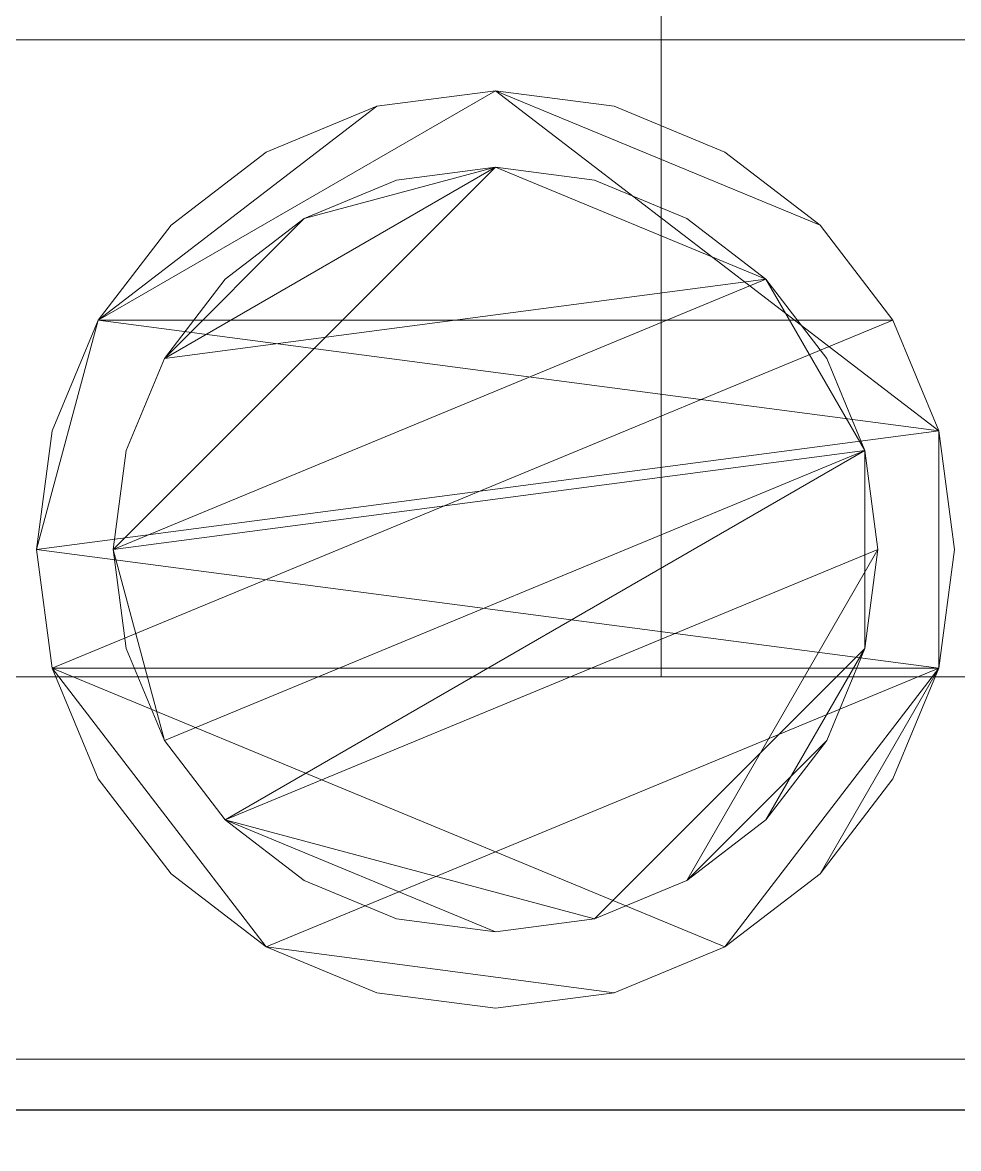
# Model space of a CAD drawing. Extents: x -225 to 1905, y -1183 to 75.
# Drawn here: x 511.95 to 548.66, y -738.5 to -694.32 of the extents above; entities that cross this region are included whole.
import ezdxf

# ---------------------------------------------------------------- set-up
doc = ezdxf.new("R2010")
doc.units = 0
for name, color, linetype in [('IQ_200_3D', 1, 'Continuous'), ('IQ_204_2D', 7, 'Continuous'), ('IQ_204_3D', 7, 'Continuous')]:
    doc.layers.add(name, color=color, linetype=linetype)

# ---------------------------------------------------------------- blocks, each defined once
blk = doc.blocks.new('NMPWDRE5_INT')
at = {"layer": 'IQ_204_2D'}
blk.add_line((557, -737), (3, -737), dxfattribs=at)
at = {"layer": 'IQ_200_3D', "lineweight": 9}
mesh = blk.add_polyface(dxfattribs=at)
corners = [(560, -737, 1493), (0, -737, 1493), (0, -5, 1493), (560, -5, 1493)]
mesh.append_faces([[corners[k] for k in face] for face in [(0, 1, 2, 3)]])
mesh = blk.add_polyface(dxfattribs=at)
corners = [(560, -5, 1785), (0, -5, 1785), (0, -737, 1785), (560, -737, 1785)]
mesh.append_faces([[corners[k] for k in face] for face in [(0, 1, 2, 3)]])
mesh = blk.add_polyface(dxfattribs=at)
corners = [(3, -737, 1493), (557, -737, 1493), (557, -5, 1493), (3, -5, 1493)]
mesh.append_faces([[corners[k] for k in face] for face in [(0, 1, 2, 3)]])
mesh = blk.add_polyface(dxfattribs=at)
corners = [(3, -77, 150), (557, -77, 150), (557, -737, 150), (3, -737, 150)]
mesh.append_faces([[corners[k] for k in face] for face in [(0, 1, 2, 3)]])
mesh = blk.add_polyface(dxfattribs=at)
corners = [(3, -720, 710), (557, -720, 710), (557, -80, 710), (3, -80, 710)]
mesh.append_faces([[corners[k] for k in face] for face in [(0, 1, 2, 3)]])
mesh = blk.add_polyface(dxfattribs=at)
corners = [(3, -80, 1443), (557, -80, 1443), (557, -720, 1443), (3, -720, 1443)]
mesh.append_faces([[corners[k] for k in face] for face in [(0, 1, 2, 3)]])
mesh = blk.add_polyface(dxfattribs=at)
corners = [(3, -720, 1443), (557, -720, 1443), (557, -720, 710), (3, -720, 710)]
mesh.append_faces([[corners[k] for k in face] for face in [(0, 1, 2, 3)]])
mesh = blk.add_polyface(dxfattribs=at)
corners = [(560, -737, 1785), (0, -737, 1785), (0, -737, 1493), (560, -737, 1493)]
mesh.append_faces([[corners[k] for k in face] for face in [(0, 1, 2, 3)]])
mesh = blk.add_polyface(dxfattribs=at)
corners = [(3, -737, 150), (557, -737, 150), (557, -737, 1493), (3, -737, 1493)]
mesh.append_faces([[corners[k] for k in face] for face in [(0, 1, 2, 3)]])
mesh = blk.add_polyface(dxfattribs=at)
corners = [(558, -794.5, 188), (4, -794.5, 188), (4, -737, 188), (558, -737, 188)]
mesh.append_faces([[corners[k] for k in face] for face in [(0, 1, 2, 3)]])
mesh = blk.add_polyface(dxfattribs=at)
corners = [(558, -737, 188), (4, -737, 188), (4, -737, 758.131), (558, -737, 758.131)]
mesh.append_faces([[corners[k] for k in face] for face in [(0, 1, 2, 3)]])
mesh = blk.add_polyface(dxfattribs=at)
corners = [(558, -737, 758.131), (4, -737, 758.131), (4, -793.853, 774.035), (558, -793.853, 774.035)]
mesh.append_faces([[corners[k] for k in face] for face in [(0, 1, 2, 3)]])
at = {"layer": 'IQ_204_3D', "lineweight": 9}
mesh = blk.add_polyface(dxfattribs=at)
corners = [(537, -720, 956.99), (537, -720, 879.81), (537, -671.945, 907.554), (537, -671.945, 908.4), (537, -669.718, 908.651), (537, -667.605, 909.391), (537, -665.71, 910.582), (537, -664.127, 912.164), (537, -662.936, 914.06), (537, -662.196, 916.172), (537, -661.945, 918.4), (537, -662.286, 920.988), (537, -663.285, 923.4), (537, -664.874, 925.471), (537, -666.945, 927.06), (537, -669.357, 928.059), (537, -671.945, 928.4), (537, -671.945, 929.245), (537, -100, 956.99), (537, -148.055, 929.245), (537, -148.055, 928.4), (537, -150.282, 928.149), (537, -152.395, 927.409), (537, -154.29, 926.218), (537, -155.873, 924.635), (537, -157.064, 922.74), (537, -157.804, 920.627), (537, -158.055, 918.4), (537, -157.714, 915.812), (537, -156.715, 913.4), (537, -155.126, 911.329), (537, -153.055, 909.739), (537, -150.643, 908.74), (537, -148.055, 908.4), (537, -148.055, 907.554), (537, -100, 879.81), (537, -80, 879.81), (537, -80, 956.99)]
mesh.append_faces([[corners[k] for k in face] for face in [(12, 8, 11)]], dxfattribs={"vtx0": -1, "vtx1": -1})
mesh.append_faces([[corners[k] for k in face] for face in [(5, 14, 15, 4), (4, 15, 16, 3), (31, 22, 23, 30), (32, 21, 22, 31), (33, 20, 21, 32)]], dxfattribs={"vtx0": -1, "vtx2": -1})
mesh.append_faces([[corners[k] for k in face] for face in [(37, 18, 35, 36), (27, 28, 26)]], dxfattribs={"vtx1": -1})
mesh.append_faces([[corners[k] for k in face] for face in [(5, 6, 14), (23, 24, 30)]], dxfattribs={"vtx1": -1, "vtx2": -1})
mesh.append_faces([[corners[k] for k in face] for face in [(12, 13, 7, 8), (13, 14, 6, 7), (24, 25, 29, 30), (25, 26, 28, 29)]], dxfattribs={"vtx1": -1, "vtx3": -1})
mesh.append_faces([[corners[k] for k in face] for face in [(9, 10, 11, 8), (1, 2, 3, 0)]], dxfattribs={"vtx2": -1})
mesh.append_faces([[corners[k] for k in face] for face in [(16, 17, 0, 3), (18, 19, 20, 33), (33, 34, 35, 18)]], dxfattribs={"vtx2": -1, "vtx3": -1})
mesh = blk.add_polyface(dxfattribs=at)
corners = [(501, -720, 956.99), (537, -720, 956.99), (537, -671.945, 929.245), (501, -671.945, 929.245)]
mesh.append_faces([[corners[k] for k in face] for face in [(0, 1, 2, 3)]])
mesh = blk.add_polyface(dxfattribs=at)
corners = [(501, -671.945, 907.554), (537, -671.945, 907.554), (537, -720, 879.81), (501, -720, 879.81)]
mesh.append_faces([[corners[k] for k in face] for face in [(0, 1, 2, 3)]])
mesh = blk.add_polyface(dxfattribs=at)
corners = [(510.5, -695, 150), (510.5, -735, 150), (550.5, -735, 150), (550.5, -695, 150)]
mesh.append_faces([[corners[k] for k in face] for face in [(0, 1, 2, 3)]])
mesh = blk.add_polyface(dxfattribs=at)
corners = [(550.5, -735, 60), (510.5, -735, 60), (510.5, -695, 60), (550.5, -695, 60)]
mesh.append_faces([[corners[k] for k in face] for face in [(0, 1, 2, 3)]])
mesh = blk.add_polyface(dxfattribs=at)
corners = [(550.5, -695, 150), (550.5, -695, 60), (510.5, -695, 60), (510.5, -695, 150)]
mesh.append_faces([[corners[k] for k in face] for face in [(0, 1, 2, 3)]])
mesh = blk.add_polyface(dxfattribs=at)
corners = [(512.5, -715, 5), (513.113, -719.659, 5), (514.912, -724, 5), (517.772, -727.728, 5), (521.5, -730.588, 5), (525.841, -732.387, 5), (530.5, -733, 5), (535.159, -732.387, 5), (539.5, -730.588, 5), (543.228, -727.728, 5), (546.088, -724, 5), (547.887, -719.659, 5), (548.5, -715, 5), (547.887, -710.341, 5), (546.088, -706, 5), (543.228, -702.272, 5), (539.5, -699.412, 5), (535.159, -697.613, 5), (530.5, -697, 5), (525.841, -697.613, 5), (521.5, -699.412, 5), (517.772, -702.272, 5), (514.912, -706, 5), (513.113, -710.341, 5)]
mesh.append_faces([[corners[k] for k in face] for face in [(11, 8, 9, 10)]], dxfattribs={"vtx0": -1})
mesh.append_faces([[corners[k] for k in face] for face in [(4, 7, 8, 11), (11, 0, 1, 4), (13, 18, 19, 22)]], dxfattribs={"vtx0": -1, "vtx2": -1, "vtx3": -1})
mesh.append_faces([[corners[k] for k in face] for face in [(0, 11, 12, 13)]], dxfattribs={"vtx0": -1, "vtx3": -1})
mesh.append_faces([[corners[k] for k in face] for face in [(2, 3, 4, 1), (16, 17, 18, 15)]], dxfattribs={"vtx2": -1})
mesh.append_faces([[corners[k] for k in face] for face in [(13, 14, 15, 18), (22, 23, 0, 13)]], dxfattribs={"vtx2": -1, "vtx3": -1})
mesh.append_faces([[corners[k] for k in face] for face in [(4, 5, 6, 7), (19, 20, 21, 22)]], dxfattribs={"vtx3": -1})
mesh = blk.add_polyface(dxfattribs=at)
corners = [(512.5, -715), (513.113, -710.341), (514.912, -706), (517.772, -702.272), (521.5, -699.412), (525.841, -697.613), (530.5, -697), (535.159, -697.613), (539.5, -699.412), (543.228, -702.272), (546.088, -706), (547.887, -710.341), (548.5, -715), (547.887, -719.659), (546.088, -724), (543.228, -727.728), (539.5, -730.588), (535.159, -732.387), (530.5, -733), (525.841, -732.387), (521.5, -730.588), (517.772, -727.728), (514.912, -724), (513.113, -719.659)]
mesh.append_faces([[corners[k] for k in face] for face in [(2, 0, 1), (15, 13, 14), (13, 11, 12)]], dxfattribs={"vtx0": -1})
mesh.append_faces([[corners[k] for k in face] for face in [(16, 23, 13, 15)]], dxfattribs={"vtx0": -1, "vtx1": -1, "vtx2": -1})
mesh.append_faces([[corners[k] for k in face] for face in [(2, 10, 23, 0)]], dxfattribs={"vtx0": -1, "vtx1": -1, "vtx3": -1})
mesh.append_faces([[corners[k] for k in face] for face in [(2, 5, 6)]], dxfattribs={"vtx0": -1, "vtx2": -1})
mesh.append_faces([[corners[k] for k in face] for face in [(23, 10, 11, 13), (23, 16, 17, 20)]], dxfattribs={"vtx0": -1, "vtx2": -1, "vtx3": -1})
mesh.append_faces([[corners[k] for k in face] for face in [(9, 10, 2, 6)]], dxfattribs={"vtx1": -1, "vtx2": -1, "vtx3": -1})
mesh.append_faces([[corners[k] for k in face] for face in [(3, 4, 5, 2), (18, 19, 20, 17)]], dxfattribs={"vtx2": -1})
mesh.append_faces([[corners[k] for k in face] for face in [(6, 7, 8, 9), (20, 21, 22, 23)]], dxfattribs={"vtx3": -1})
mesh = blk.add_polyface(dxfattribs=at)
corners = [(512.5, -715, 5), (513.113, -710.341, 5), (514.912, -706, 5), (517.772, -702.272, 5), (521.5, -699.412, 5), (525.841, -697.613, 5), (530.5, -697, 5), (535.159, -697.613, 5), (539.5, -699.412, 5), (543.228, -702.272, 5), (546.088, -706, 5), (547.887, -710.341, 5), (548.5, -715, 5), (548.5, -715), (547.887, -710.341), (546.088, -706), (543.228, -702.272), (539.5, -699.412), (535.159, -697.613), (530.5, -697), (525.841, -697.613), (521.5, -699.412), (517.772, -702.272), (514.912, -706), (513.113, -710.341), (512.5, -715)]
mesh.append_faces([[corners[k] for k in face] for face in [(13, 14, 11, 12), (0, 1, 24, 25)]], dxfattribs={"vtx1": -1})
mesh.append_faces([[corners[k] for k in face] for face in [(14, 15, 10, 11), (16, 17, 8, 9), (15, 16, 9, 10), (17, 18, 7, 8), (6, 7, 18, 19), (19, 20, 5, 6), (20, 21, 4, 5), (22, 23, 2, 3), (21, 22, 3, 4), (23, 24, 1, 2)]], dxfattribs={"vtx1": -1, "vtx3": -1})
mesh = blk.add_polyface(dxfattribs=at)
corners = [(515.5, -715, 60), (516.011, -718.882, 60), (517.51, -722.5, 60), (519.893, -725.607, 60), (523, -727.99, 60), (526.618, -729.489, 60), (530.5, -730, 60), (534.382, -729.489, 60), (538, -727.99, 60), (541.107, -725.607, 60), (543.49, -722.5, 60), (544.989, -718.882, 60), (545.5, -715, 60), (544.989, -711.118, 60), (543.49, -707.5, 60), (541.107, -704.393, 60), (538, -702.01, 60), (534.382, -700.511, 60), (530.5, -700, 60), (526.618, -700.511, 60), (523, -702.01, 60), (519.893, -704.393, 60), (517.51, -707.5, 60), (516.011, -711.118, 60)]
mesh.append_faces([[corners[k] for k in face] for face in [(10, 8, 9), (22, 20, 21)]], dxfattribs={"vtx0": -1})
mesh.append_faces([[corners[k] for k in face] for face in [(7, 3, 6)]], dxfattribs={"vtx0": -1, "vtx1": -1})
mesh.append_faces([[corners[k] for k in face] for face in [(22, 15, 18, 20)]], dxfattribs={"vtx0": -1, "vtx1": -1, "vtx2": -1, "vtx3": -1})
mesh.append_faces([[corners[k] for k in face] for face in [(13, 2, 3, 12)]], dxfattribs={"vtx0": -1, "vtx2": -1})
mesh.append_faces([[corners[k] for k in face] for face in [(3, 7, 8, 12)]], dxfattribs={"vtx0": -1, "vtx2": -1, "vtx3": -1})
mesh.append_faces([[corners[k] for k in face] for face in [(17, 18, 15, 16), (19, 20, 18)]], dxfattribs={"vtx1": -1})
mesh.append_faces([[corners[k] for k in face] for face in [(11, 12, 8, 10)]], dxfattribs={"vtx1": -1, "vtx2": -1})
mesh.append_faces([[corners[k] for k in face] for face in [(4, 5, 6, 3)]], dxfattribs={"vtx2": -1})
mesh.append_faces([[corners[k] for k in face] for face in [(0, 1, 2, 13), (13, 14, 15, 0), (22, 23, 0, 15)]], dxfattribs={"vtx2": -1, "vtx3": -1})
mesh = blk.add_polyface(dxfattribs=at)
corners = [(515.5, -715, 5), (516.011, -711.118, 5), (517.51, -707.5, 5), (519.893, -704.393, 5), (523, -702.01, 5), (526.618, -700.511, 5), (530.5, -700, 5), (534.382, -700.511, 5), (538, -702.01, 5), (541.107, -704.393, 5), (543.49, -707.5, 5), (544.989, -711.118, 5), (545.5, -715, 5), (544.989, -718.882, 5), (543.49, -722.5, 5), (541.107, -725.607, 5), (538, -727.99, 5), (534.382, -729.489, 5), (530.5, -730, 5), (526.618, -729.489, 5), (523, -727.99, 5), (519.893, -725.607, 5), (517.51, -722.5, 5), (516.011, -718.882, 5)]
mesh.append_faces([[corners[k] for k in face] for face in [(9, 6, 7, 8), (4, 2, 3), (15, 13, 14)]], dxfattribs={"vtx0": -1})
mesh.append_faces([[corners[k] for k in face] for face in [(18, 21, 17)]], dxfattribs={"vtx0": -1, "vtx1": -1})
mesh.append_faces([[corners[k] for k in face] for face in [(22, 0, 11, 21)]], dxfattribs={"vtx0": -1, "vtx1": -1, "vtx2": -1})
mesh.append_faces([[corners[k] for k in face] for face in [(0, 6, 9, 11), (21, 11, 13, 17)]], dxfattribs={"vtx0": -1, "vtx1": -1, "vtx2": -1, "vtx3": -1})
mesh.append_faces([[corners[k] for k in face] for face in [(23, 0, 22), (12, 13, 11)]], dxfattribs={"vtx1": -1})
mesh.append_faces([[corners[k] for k in face] for face in [(16, 17, 13, 15)]], dxfattribs={"vtx1": -1, "vtx2": -1})
mesh.append_faces([[corners[k] for k in face] for face in [(9, 10, 11)]], dxfattribs={"vtx2": -1})
mesh.append_faces([[corners[k] for k in face] for face in [(4, 5, 6, 2), (0, 1, 2, 6)]], dxfattribs={"vtx2": -1, "vtx3": -1})
mesh.append_faces([[corners[k] for k in face] for face in [(18, 19, 20, 21)]], dxfattribs={"vtx3": -1})
mesh = blk.add_polyface(dxfattribs=at)
corners = [(515.5, -715, 60), (516.011, -711.118, 60), (517.51, -707.5, 60), (519.893, -704.393, 60), (523, -702.01, 60), (526.618, -700.511, 60), (530.5, -700, 60), (534.382, -700.511, 60), (538, -702.01, 60), (541.107, -704.393, 60), (543.49, -707.5, 60), (544.989, -711.118, 60), (545.5, -715, 60), (545.5, -715, 5), (544.989, -711.118, 5), (543.49, -707.5, 5), (541.107, -704.393, 5), (538, -702.01, 5), (534.382, -700.511, 5), (530.5, -700, 5), (526.618, -700.511, 5), (523, -702.01, 5), (519.893, -704.393, 5), (517.51, -707.5, 5), (516.011, -711.118, 5), (515.5, -715, 5)]
mesh.append_faces([[corners[k] for k in face] for face in [(1, 24, 25, 0)]], dxfattribs={"vtx0": -1})
mesh.append_faces([[corners[k] for k in face] for face in [(8, 17, 18, 7), (7, 18, 19, 6), (16, 9, 10, 15), (9, 16, 17, 8), (5, 20, 21, 4), (4, 21, 22, 3), (2, 23, 24, 1), (3, 22, 23, 2), (20, 5, 6, 19)]], dxfattribs={"vtx0": -1, "vtx2": -1})
mesh.append_faces([[corners[k] for k in face] for face in [(13, 14, 11, 12)]], dxfattribs={"vtx1": -1})
mesh.append_faces([[corners[k] for k in face] for face in [(14, 15, 10, 11)]], dxfattribs={"vtx1": -1, "vtx3": -1})
mesh = blk.add_polyface(dxfattribs=at)
corners = [(548.5, -715, 5), (547.887, -719.659, 5), (546.088, -724, 5), (543.228, -727.728, 5), (539.5, -730.588, 5), (535.159, -732.387, 5), (530.5, -733, 5), (525.841, -732.387, 5), (521.5, -730.588, 5), (517.772, -727.728, 5), (514.912, -724, 5), (513.113, -719.659, 5), (512.5, -715, 5), (512.5, -715), (513.113, -719.659), (514.912, -724), (517.772, -727.728), (521.5, -730.588), (525.841, -732.387), (530.5, -733), (535.159, -732.387), (539.5, -730.588), (543.228, -727.728), (546.088, -724), (547.887, -719.659), (548.5, -715)]
mesh.append_faces([[corners[k] for k in face] for face in [(13, 14, 11, 12), (0, 1, 24, 25)]], dxfattribs={"vtx1": -1})
mesh.append_faces([[corners[k] for k in face] for face in [(14, 15, 10, 11), (16, 17, 8, 9), (15, 16, 9, 10), (17, 18, 7, 8), (6, 7, 18, 19), (19, 20, 5, 6), (20, 21, 4, 5), (22, 23, 2, 3), (21, 22, 3, 4), (23, 24, 1, 2)]], dxfattribs={"vtx1": -1, "vtx3": -1})
mesh = blk.add_polyface(dxfattribs=at)
corners = [(545.5, -715, 60), (544.989, -718.882, 60), (543.49, -722.5, 60), (541.107, -725.607, 60), (538, -727.99, 60), (534.382, -729.489, 60), (530.5, -730, 60), (526.618, -729.489, 60), (523, -727.99, 60), (519.893, -725.607, 60), (517.51, -722.5, 60), (516.011, -718.882, 60), (515.5, -715, 60), (515.5, -715, 5), (516.011, -718.882, 5), (517.51, -722.5, 5), (519.893, -725.607, 5), (523, -727.99, 5), (526.618, -729.489, 5), (530.5, -730, 5), (534.382, -729.489, 5), (538, -727.99, 5), (541.107, -725.607, 5), (543.49, -722.5, 5), (544.989, -718.882, 5), (545.5, -715, 5)]
mesh.append_faces([[corners[k] for k in face] for face in [(1, 24, 25, 0)]], dxfattribs={"vtx0": -1})
mesh.append_faces([[corners[k] for k in face] for face in [(11, 14, 15, 10), (10, 15, 16, 9), (8, 17, 18, 7), (9, 16, 17, 8), (7, 18, 19, 6), (5, 20, 21, 4), (4, 21, 22, 3), (2, 23, 24, 1), (3, 22, 23, 2), (20, 5, 6, 19)]], dxfattribs={"vtx0": -1, "vtx2": -1})
mesh.append_faces([[corners[k] for k in face] for face in [(12, 13, 14, 11)]], dxfattribs={"vtx2": -1})
mesh = blk.add_polyface(dxfattribs=at)
corners = [(501, -720, 879.81), (537, -720, 879.81), (537, -720, 956.99), (501, -720, 956.99)]
mesh.append_faces([[corners[k] for k in face] for face in [(0, 1, 2, 3)]])
mesh = blk.add_polyface(dxfattribs=at)
corners = [(510.5, -735, 150), (510.5, -735, 60), (550.5, -735, 60), (550.5, -735, 150)]
mesh.append_faces([[corners[k] for k in face] for face in [(0, 1, 2, 3)]])

msp = doc.modelspace()

# ---------------------------------------------------------------- block references
msp.add_blockref('NMPWDRE5_INT', (0, 0))

doc.saveas('drawing.dxf')
